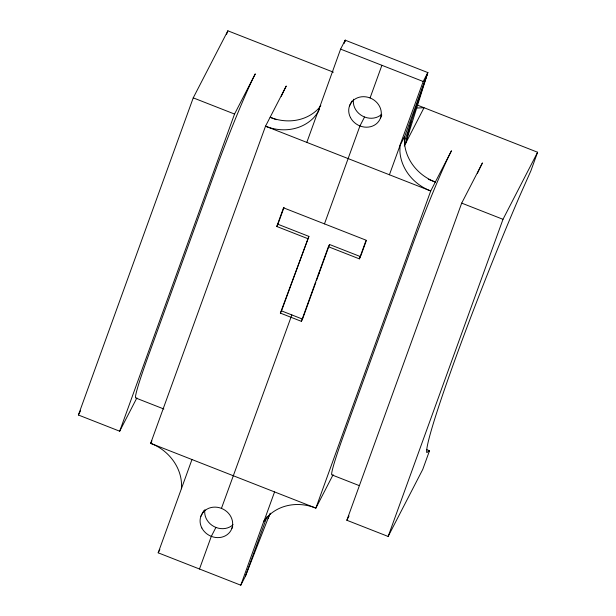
<?xml version="1.0" encoding="UTF-8"?>
<svg xmlns="http://www.w3.org/2000/svg" width="616" height="616" viewBox="0 0 616 616"><rect width="100%" height="100%" fill="white"/><g stroke="black" fill="none" stroke-linecap="round" stroke-linejoin="round"><path stroke-width="0.92" d="M181.374 488.788C183.221 468.822 168.946 450.142 150.666 443.343L265.519 126.195L286.255 86.017A77.739 4.043 -68.6 0 0 281.281 96.327M404.358 144.444L405.551 143.52L411.08 121.983M344.352 42.912L345.206 40.186L427.812 72.573L405.551 143.52M344.298 42.881L345.206 40.186L340.602 49.111L317.648 112.851L313.814 117.602A45.114 40.233 27.3 0 1 265.519 126.195L430.723 190.968L451.459 150.789A77.739 4.043 -68.6 0 0 411.68 247.332L344.121 433.887A77.739 4.043 -68.6 0 0 331.708 474.813L359.143 485.57M404.389 141.765L427.812 72.573L423.2 81.497L400.023 145.145L399.892 151.351A45.114 40.233 27.3 0 0 430.723 190.968L315.869 508.115A45.114 40.233 27.3 0 0 267.575 516.716L263.74 521.467L240.787 585.2L158.189 552.814L191.969 459.536M136.898 397.859L119.689 431.2L78.394 415.007L193.239 97.859L227.858 30.8L333.387 72.172M226.565 34.35L227.858 30.8M119.689 431.2L234.542 114.052L255.286 73.874A77.739 4.043 -68.6 0 0 215.508 170.416L147.948 356.972A77.739 4.043 -68.6 0 0 135.535 397.898L163.856 409.001M306.822 142.388L317.409 113.136L319.504 109.078M276.769 226.48L283.522 207.823L366.12 240.209L359.367 258.866L328.39 246.723L301.37 321.344L280.365 313.105L308.893 236.39L277.916 224.247L276.769 226.48L307.738 238.623M277.916 224.247L284.03 207.369M344.228 42.889L345.206 40.186M199.484 569.007L211.311 536.359L215.916 527.427M221.444 508.377L291.845 314.922M324.47 223.877L359.944 125.941L364.549 117.009M370.077 97.952L381.897 65.304M315.839 282.336L302.518 319.111L281.52 310.88L280.365 313.105M316.485 280.542L319.411 272.472L318.256 274.705M319.735 271.571L329.545 244.49L360.522 256.633L359.367 258.866M274.567 491.922L263.971 521.175L264.811 519.55M389.42 174.775L400.015 145.522L404.62 136.598L404.496 142.419A45.114 40.233 27.3 0 0 435.327 182.043L428.297 179.287M360.837 255.74L366.312 240.64M240.787 585.2L245.399 576.268L266.951 516.755M403.981 138.361L427.812 72.573M426.826 449.68L429.514 450.735L422.761 469.392L388.142 536.451L346.846 520.258L461.7 203.118L482.436 162.932A77.739 4.043 -68.6 0 0 477.454 173.242M388.142 536.451L502.995 219.311L537.606 152.244L417.148 105.02M537.606 152.244L530.853 170.901L519.858 195.634A176.576 9.178 -68.6 0 0 426.826 452.521L429.514 450.735M281.52 310.88L308.893 236.39M245.399 576.268L269.793 514.021M268.045 518.472L270.355 513.22M78.394 415.007L80.581 410.764M151.921 440.91L150.666 443.343L315.869 508.115L333.117 474.69M349.518 105.875L352.036 101.001M380.495 118.018L381.751 115.585M158.189 552.814L159.86 549.564M328.39 246.723L329.545 244.49M301.37 321.344L302.133 319.85M200.893 516.293L203.819 510.61M404.273 146.007L424.031 107.715L416.678 108.046M231.862 528.443L232.702 526.819M346.846 520.258L349.049 515.985M320.82 105.698L318.418 108.67A45.114 40.233 27.3 0 1 270.124 117.271L276.276 119.681M340.602 49.111L423.2 81.497M193.239 97.859L234.542 114.052M461.7 203.118L502.995 219.311M381.704 114.253A16.655 14.853 27.3 0 1 362.57 116.093A16.655 14.853 27.3 0 1 353.53 99.207M233.071 524.678A16.655 14.853 27.3 0 1 213.945 526.518A16.655 14.853 27.3 0 1 204.897 509.632M201.84 527.966A16.655 14.853 27.3 0 0 230.022 531.854A16.655 14.853 27.3 0 0 217.263 507.284A16.655 14.853 27.3 0 0 201.84 527.966M350.473 117.548A16.655 14.853 27.3 0 0 378.655 121.429A16.655 14.853 27.3 0 0 365.896 96.858A16.655 14.853 27.3 0 0 350.473 117.548"/></g></svg>
